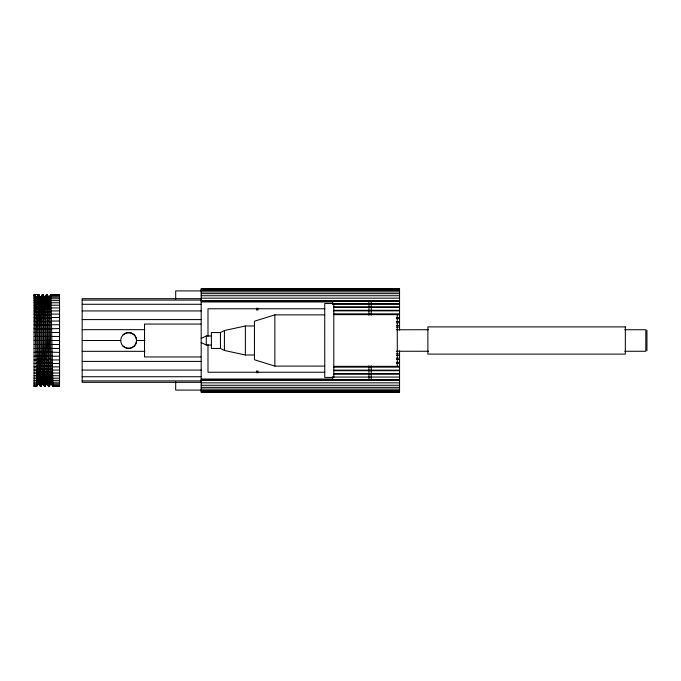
<?xml version="1.0" encoding="UTF-8"?>
<svg xmlns="http://www.w3.org/2000/svg" width="681" height="681" viewBox="0 0 681 681"><rect width="100%" height="100%" fill="white"/><g stroke="black" fill="none" stroke-linecap="round" stroke-linejoin="round"><path stroke-width="1.02" d="M36.638 384.969L36.604 386.553L34.05 386.493L34.05 294.447L38.698 294.447L40.009 296.72L42.103 384.28L40.792 386.553L39.03 384.28L36.936 296.72L38.247 294.447L40.341 386.553L40.375 384.969L38.996 382.79L37.872 382.79L36.561 384.969L34.05 384.927M38.664 296.031L38.698 294.447L40.792 386.553L39.013 383.616L37.889 383.616L36.612 385.846L34.05 385.795M42.401 296.031L42.435 294.447L42.894 294.447L44.197 296.72L46.299 384.28L44.989 386.553L43.226 384.28L41.132 296.72L42.435 294.447L44.537 386.553L44.571 384.969M59.553 295.154L50.845 295.154L49.5 297.384L50.828 294.447L49.534 297.384L48.411 297.384L46.614 295.154L45.304 297.384L44.214 297.384L42.894 294.447L44.989 386.553L46.282 383.616L47.406 383.616L49.185 386.553L50.505 383.616M46.597 296.031L46.631 294.447L47.083 294.447L48.394 296.72L50.488 384.28L51.611 384.28L52.922 386.553L59.553 386.314M47.066 295.154L47.083 294.447L49.185 386.553L50.479 383.616L51.594 383.616L52.905 385.846L59.553 385.795M51.279 294.447L50.811 295.154M52.939 385.846L52.922 386.553L50.828 294.447M37.923 383.616L36.604 386.553L34.501 294.447L35.812 296.72L37.906 384.28L39.03 384.28L39.047 383.616M42.452 295.154L41.141 297.384L40.026 297.384L40.009 296.72L41.132 296.72L41.115 297.384L42.912 295.154M42.12 383.616L42.103 384.28L43.226 384.28L43.243 383.616L42.086 383.616L40.775 385.846M44.188 297.384L44.197 296.72L45.321 296.72L46.631 294.447L48.726 386.553L47.423 384.28L45.321 296.72L45.304 297.384M46.317 383.616L46.299 384.28L47.423 384.28L47.432 383.616L49.202 385.846M48.377 297.384L48.394 296.72L49.517 296.72L51.611 384.28L51.628 383.616M41.124 296.882L42.443 294.626L44.205 296.882L45.329 296.882L47.091 294.626M59.553 386.493L59.553 294.447L50.828 294.626L49.517 296.882L48.394 296.882L47.083 294.626M123.125 334.814L126.589 332.839L130.692 332.839M134.148 346.186L130.692 348.161L126.589 348.161M254.464 354.997L245.39 354.997L224.424 350.468L220.457 348.434L211.391 348.434L211.382 332.566L220.448 332.558L224.415 330.523L245.39 325.986L254.456 325.978M201.184 338.457L206.283 335.963L211.382 335.963M324.735 314.86L274.86 314.869L254.456 321.219L254.464 359.764L274.869 366.106L324.743 366.097M59.553 382.177L52.82 382.22L51.518 380.185L50.394 380.185L48.632 382.22L47.321 380.185L46.197 380.185L44.435 382.22L43.124 380.185L42.009 380.185L40.239 382.22L38.936 380.185L37.813 380.185L36.502 382.22L34.05 382.177M59.553 383.718L52.863 383.761L51.552 381.649L50.428 381.649L48.666 383.761L47.355 381.649L46.231 381.649L44.469 383.761L43.167 381.649L42.043 381.649L40.281 383.761L38.97 381.649L37.847 381.649L36.536 383.761L34.05 383.718M59.553 384.927L52.888 384.969L51.577 382.79L50.454 382.79L48.691 384.969L47.381 382.79L46.265 382.79L44.495 384.969L43.192 382.79L42.069 382.79L40.307 384.969M59.553 366.872L52.48 366.897L51.169 365.62L50.045 365.62L48.283 366.897L46.972 365.62L45.848 365.62L44.086 366.897L42.775 365.62L41.66 365.62L39.89 366.897L38.587 365.62L37.464 365.62L36.153 366.897L34.05 366.872M59.553 370.055L52.548 370.089L51.237 368.651L50.113 368.651L48.351 370.089L47.049 368.651L45.925 368.651L44.163 370.089L42.852 368.651L41.728 368.651L39.966 370.089L38.655 368.651L37.532 368.651L36.229 370.089L34.05 370.055M59.553 373.009L52.616 373.043L51.305 371.46L50.181 371.46L48.419 373.043L47.117 371.46L45.993 371.46L44.231 373.043L42.92 371.46L41.796 371.46L40.034 373.043L38.723 371.46L37.6 371.46L36.289 373.043L34.05 373.009M59.553 375.725L52.675 375.759L51.373 374.048L50.249 374.048L48.487 375.759L47.176 374.048L46.053 374.048L44.291 375.759L42.98 374.048L41.856 374.048L40.094 375.759L38.783 374.048L37.668 374.048L36.357 375.759L34.05 375.725M59.553 378.168L52.735 378.21L51.424 376.372L50.3 376.372L48.538 378.21L47.227 376.372L46.104 376.372L44.342 378.21L43.039 376.372L41.916 376.372L40.153 378.21L38.843 376.372L37.719 376.372L36.408 378.21L34.05 378.168M59.553 380.33L52.786 380.364L51.475 378.423L50.351 378.423L48.589 380.364L47.278 378.423L46.155 378.423L44.393 380.364L43.082 378.423L41.967 378.423L40.196 380.364L38.894 378.423L37.77 378.423L36.459 380.364L34.05 380.33M59.553 310.894L51.203 310.911L49.892 312.349L48.768 312.349L47.457 310.911L45.695 312.349L44.571 312.349L42.809 310.911L41.507 312.349L40.383 312.349L39.072 310.911L37.31 312.349L36.187 312.349L34.876 310.911L34.05 310.894M59.553 314.077L51.271 314.103L49.96 315.38L48.845 315.38L47.534 314.103L45.772 315.38L44.648 315.38L42.886 314.103L41.575 315.38L40.451 315.38L39.149 314.103L37.378 315.38L36.263 315.38L34.952 314.103L34.05 314.077M59.553 317.465L51.347 317.491L50.045 318.606L47.159 317.491L45.848 318.606L44.725 318.606L42.963 317.491L41.652 318.606L40.528 318.606L39.226 317.491L36.34 318.606L34.05 317.465M59.553 321.023L51.433 321.049L50.122 321.994L47.687 321.049L44.801 321.994L43.048 321.049L41.737 321.994L39.302 321.049L36.416 321.994L34.05 321.023M59.553 324.735L51.518 324.76L50.207 325.527L47.321 324.76L44.886 325.527L43.124 324.76L41.822 325.527L39.387 324.76L36.502 325.527L34.05 324.735M59.553 328.557C50.471 328.727 42.614 329.332 34.05 328.557M59.553 332.481L34.05 332.481M59.553 336.457L34.05 336.457M59.553 340.474L34.05 340.474M59.553 344.484L34.05 344.484M59.553 348.459L34.05 348.459M59.553 352.383C50.479 352.205 42.682 351.779 34.05 352.383M59.553 356.214L52.233 356.24L49.798 355.473L48.036 356.24L45.61 355.473L43.848 356.24L41.413 355.473L39.651 356.24L37.217 355.473L35.914 356.24L34.05 356.214M59.553 359.917L52.318 359.951L49.883 359.006L48.121 359.951L45.695 359.006L43.933 359.951L41.498 359.006L39.736 359.951L37.302 359.006L35.991 359.951L34.05 359.917M59.553 363.484L52.394 363.509L51.092 362.394L49.968 362.394L48.206 363.509L46.895 362.394L45.772 362.394L44.01 363.509L42.699 362.394L41.575 362.394L39.813 363.509L38.511 362.394L37.387 362.394L36.076 363.509L34.05 363.484M59.553 296.022L50.862 296.031L49.551 298.21L48.428 298.21L46.666 296.031L45.355 298.21L44.239 298.21L42.477 296.031L41.166 298.21L40.043 298.21L38.732 296.031L36.97 298.21L35.846 298.21L34.05 296.022M59.553 297.231L50.888 297.239L49.577 299.351L48.453 299.351L47.151 297.239L45.389 299.351L44.265 299.351L42.503 297.239L41.192 299.351L40.068 299.351L38.757 297.239L36.995 299.351L35.872 299.351L34.05 297.231M59.553 298.763L50.922 298.78L49.619 300.815L48.496 300.815L47.185 298.78L45.423 300.815L44.299 300.815L42.537 298.78L41.226 300.815L40.102 300.815L38.8 298.78L37.029 300.815L35.914 300.815L34.05 298.763M59.553 300.619L50.964 300.636L49.653 302.577L48.538 302.577L46.776 300.636L45.465 302.577L44.342 302.577L43.031 300.636L41.269 302.577L40.145 302.577L38.383 300.636L37.072 302.577L35.957 302.577L34.05 300.619M59.553 302.773L51.015 302.79L49.704 304.628L48.581 304.628L46.819 302.79L45.516 304.628L44.393 304.628L43.082 302.79L41.32 304.628L40.196 304.628L38.885 302.79L37.123 304.628L35.999 304.628L34.697 302.79L34.05 302.773M59.553 305.216L51.075 305.241L49.764 306.952L48.64 306.952L47.329 305.241L45.567 306.952L44.444 306.952L42.682 305.241L41.371 306.952L40.256 306.952L38.945 305.241L37.183 306.952L36.059 306.952L34.748 305.241L34.05 305.216M59.553 307.931L51.135 307.957L49.824 309.54L48.7 309.54L46.938 307.957L45.627 309.54L44.503 309.54L43.201 307.957L41.439 309.54L40.315 309.54L38.553 307.957L37.242 309.54L36.119 309.54L34.808 307.957L34.05 307.931M201.184 289.008L399.551 289.008M201.184 289.595L399.551 289.595M201.184 290.574L399.551 290.574M201.184 290.898L175.681 290.898L175.681 299.095M201.184 291.928L399.551 291.928M201.184 293.656L399.551 293.656M50.82 294.626L51.279 294.626M201.184 295.741L399.551 295.741M35.812 296.72L36.936 296.72M41.132 296.882L40 296.882L38.689 294.626L36.936 296.882L35.812 296.882L34.05 294.626M201.184 298.159L399.551 298.159M201.184 298.67L82.163 298.67L82.163 382.33L201.184 382.33M82.163 300.1L201.184 300.1M201.184 300.908L399.551 300.908M201.184 301.155L399.551 301.155M201.184 301.964L332.668 301.964L332.668 304.075M332.72 303.939L399.551 303.939M332.72 303.947L399.551 303.947M82.163 304.279L201.184 304.279M333.784 306.995L399.551 306.995M333.784 307.276L399.551 307.276M324.811 308.765L207.986 308.765L207.986 336.397M333.784 310.315L399.551 310.315M333.784 310.851L399.551 310.851M82.163 310.928L201.184 310.928M333.784 313.856L399.551 313.856M333.784 314.656L399.551 314.656M396.368 317.601L399.551 317.601M396.368 318.657L399.551 318.657M82.163 319.585L201.184 319.585M396.368 321.526L399.551 321.526M396.368 322.82L399.551 322.82M200.827 324.062L144.508 324.062L144.508 356.938L200.827 356.938M396.368 325.586L399.551 325.586M396.368 327.118L399.551 327.118M82.163 329.672L144.866 329.672M396.368 329.766L428.511 329.732M624.809 329.732L645.818 329.732L645.818 351.268L624.809 351.268M82.163 340.5L120.707 340.5M136.575 340.5L145.044 340.5M201.184 342.543L206.283 345.037L211.382 345.029M82.163 351.328L144.866 351.328M396.368 351.234L428.511 351.268M396.368 353.882L399.551 353.882M396.368 355.414L399.551 355.414M396.368 358.18L399.551 358.18M396.368 359.474L399.551 359.474M82.163 361.415L201.184 361.415M396.368 362.343L399.551 362.343M396.368 363.399L399.551 363.399M333.784 366.344L399.551 366.344M333.784 367.144L399.551 367.144M82.163 370.072L201.184 370.072M333.784 370.149L399.551 370.149M333.784 370.685L399.551 370.685M324.811 372.235L207.986 372.235L207.986 344.603M333.784 373.724L399.551 373.724M333.784 374.005L399.551 374.005M82.163 376.721L201.184 376.721M332.72 377.061L399.551 377.053M201.184 379.036L332.668 379.036L332.668 376.925M201.184 379.845L399.551 379.845M201.184 380.092L399.551 380.092M82.163 380.9L201.184 380.9M201.184 382.841L399.551 382.841M44.537 386.374L43.226 384.118L42.103 384.118L40.8 386.374L39.038 384.118L37.906 384.118L36.604 386.374L34.05 386.314M201.184 385.259L399.551 385.259M45.006 385.846L43.243 383.616M201.184 387.344L399.551 387.344M201.184 389.072L399.551 389.072M201.184 390.102L175.681 390.102L175.681 381.905M201.184 390.426L399.551 390.426M201.184 391.405L399.551 391.405M201.184 391.992L399.551 391.992M34.05 295.154L35.829 297.384L36.953 297.384L38.715 295.154L40.026 297.384M126.462 348.119L123.031 346.11A7.934 7.934 0 0 1 126.589 332.839A7.934 7.934 0 0 1 136.302 342.552A7.934 7.934 0 0 1 123.031 346.11M130.812 332.881L134.251 334.89A8.036 7.968 0 0 1 134.251 346.11M39.481 384.356L40.358 385.846M52.922 386.374L51.62 384.118L50.488 384.118L48.726 386.374L47.423 384.118L46.291 384.118L44.529 386.374L43.218 384.118M646.95 330.302L646.95 350.698M399.551 330.157L399.551 288.812L201.184 288.812L201.184 392.188L399.551 392.188L399.551 350.843M397.278 314.843L397.287 366.08M371.213 301.964L371.213 315.243M371.213 365.757L371.213 379.036M368.94 301.964L368.94 315.243M368.94 365.757L368.94 379.036M274.86 314.869L274.869 366.106M257.861 308.144L257.861 310.187M257.861 370.813L257.861 372.856M256.728 308.144L256.728 310.187M256.728 370.813L256.728 372.856M245.39 325.986L245.39 354.997M224.415 330.523L224.424 350.468M220.448 332.558L220.457 348.434M206.283 335.963L206.283 345.037M333.801 303.522L324.726 303.522L324.743 377.427L333.809 377.427L333.801 303.522M625.337 326.897L427.881 326.897L427.881 354.103L625.337 354.103L625.337 326.897"/></g></svg>
